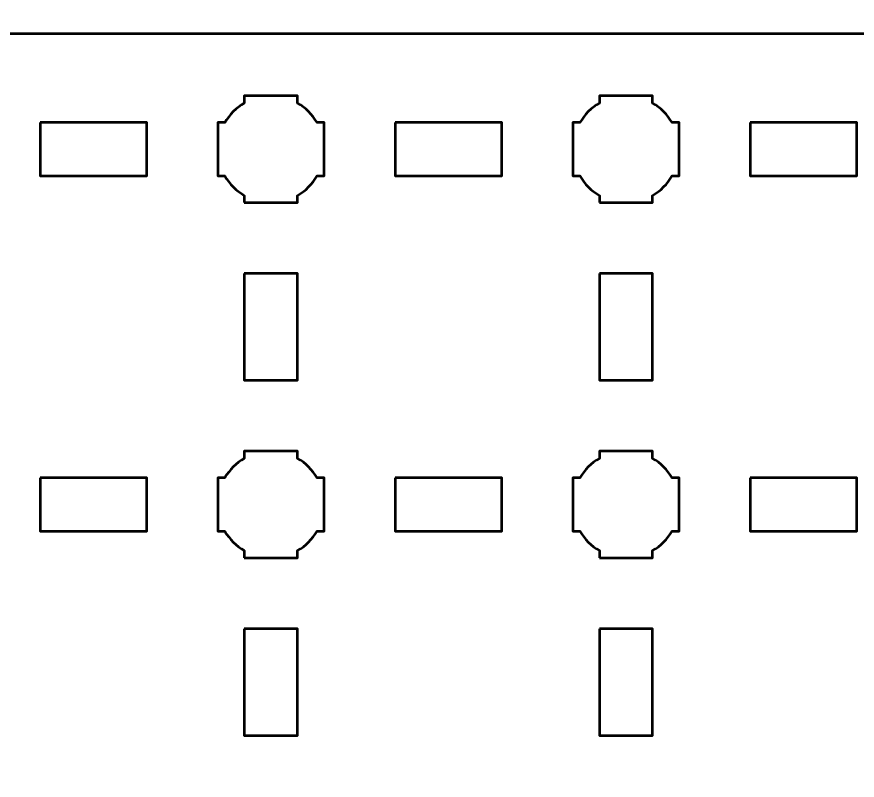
# Model space of a CAD drawing. Header units: centimetres. Extents: x -21 to 0, y -29.7 to 0.
# Drawn here: x -8.931 to -4.198, y -25.402 to -21.104 of the extents above; entities that cross this region are included whole.
import ezdxf

# ---------------------------------------------------------------- set-up
doc = ezdxf.new("R2010")
doc.units = ezdxf.units.CM
doc.header["$MEASUREMENT"] = 0
doc.layers.add('Layer 1', color=7, linetype='Continuous')

msp = doc.modelspace()

# ---------------------------------------------------------------- linework, layer by layer
at = {"layer": 'Layer 1', "color": 22, "lineweight": 53}
msp.add_open_spline([(-21.00003, -29.19995), (-21.00003, -29.19995), (-21.00003, -0.49992), (-21.00003, -0.49992), (-21.00003, -0.49992), (-21.00003, -0.22295), (-20.77694, 0.00004), (-20.49994, 0.00004), (-20.49994, 0.00004), (-20.49994, 0.00004), (-0.50008, 0.00004), (-0.50008, 0.00004), (-0.50008, 0.00004), (-0.22294, 0.00004), (0.00002, -0.22295), (0.00002, -0.49992), (0.00002, -0.49992), (0.00002, -0.49992), (0.00002, -29.19995), (0.00002, -29.19995), (0.00002, -29.19995), (0.00002, -29.47695), (-0.22294, -29.70004), (-0.50008, -29.70004), (-0.50008, -29.70004), (-0.50008, -29.70004), (-20.49994, -29.70004), (-20.49994, -29.70004), (-20.49994, -29.70004), (-20.77694, -29.70004), (-21.00003, -29.47695), (-21.00003, -29.19995)], degree=3, knots=[0, 0, 0, 0, 0.125, 0.125, 0.125, 0.125, 0.25, 0.25, 0.25, 0.25, 0.375, 0.375, 0.375, 0.375, 0.5, 0.5, 0.5, 0.5, 0.625, 0.625, 0.625, 0.625, 0.75, 0.75, 0.75, 0.75, 0.875, 0.875, 0.875, 0.875, 1, 1, 1, 1], dxfattribs=at)
at = {"layer": 'Layer 1', "color": 114, "lineweight": 53}
msp.add_open_spline([(-9.64995, -21.19999), (-9.64995, -21.19999), (-1.35005, -21.19999), (-1.35005, -21.19999), (-1.35005, -21.19999), (-1.07305, -21.19999), (-0.84995, -21.42308), (-0.84995, -21.70008), (-0.84995, -21.70008), (-0.84995, -21.70008), (-0.84995, -28.00005), (-0.84995, -28.00005), (-0.84995, -28.00005), (-0.84995, -28.27702), (-1.07305, -28.50001), (-1.35005, -28.50001), (-1.35005, -28.50001), (-1.35005, -28.50001), (-9.64995, -28.50001), (-9.64995, -28.50001), (-9.64995, -28.50001), (-9.92695, -28.50001), (-10.15005, -28.27702), (-10.15005, -28.00005), (-10.15005, -28.00005), (-10.15005, -28.00005), (-10.15005, -21.70008), (-10.15005, -21.70008), (-10.15005, -21.70008), (-10.15005, -21.42308), (-9.92695, -21.19999), (-9.64995, -21.19999)], degree=3, knots=[0, 0, 0, 0, 0.125, 0.125, 0.125, 0.125, 0.25, 0.25, 0.25, 0.25, 0.375, 0.375, 0.375, 0.375, 0.5, 0.5, 0.5, 0.5, 0.625, 0.625, 0.625, 0.625, 0.75, 0.75, 0.75, 0.75, 0.875, 0.875, 0.875, 0.875, 1, 1, 1, 1], dxfattribs=at)
at = {"layer": 'Layer 1', "lineweight": 53}
for points, knots in [([(-7.65002, -22.15002), (-7.65002, -22.15002), (-7.65002, -22.10991), (-7.65002, -22.10991), (-7.65002, -22.10991), (-7.69549, -22.08359), (-7.73352, -22.04556), (-7.75984, -22.00009), (-7.75984, -22.00009), (-7.75984, -22.00009), (-7.79995, -22.00009), (-7.79995, -22.00009), (-7.79995, -22.00009), (-7.79995, -22.00009), (-7.79995, -21.85002), (-7.79995, -21.85002), (-7.79995, -21.85002), (-7.79995, -21.85002), (-7.79995, -21.70008), (-7.79995, -21.70008), (-7.79995, -21.70008), (-7.79995, -21.70008), (-7.75984, -21.70008), (-7.75984, -21.70008), (-7.75984, -21.70008), (-7.73352, -21.65447), (-7.69549, -21.61655), (-7.65002, -21.59023), (-7.65002, -21.59023), (-7.65002, -21.59023), (-7.65002, -21.55001), (-7.65002, -21.55001), (-7.65002, -21.55001), (-7.65002, -21.55001), (-7.49995, -21.55001), (-7.49995, -21.55001), (-7.49995, -21.55001), (-7.49995, -21.55001), (-7.35002, -21.55001), (-7.35002, -21.55001), (-7.35002, -21.55001), (-7.35002, -21.55001), (-7.35002, -21.59023), (-7.35002, -21.59023), (-7.35002, -21.59023), (-7.30454, -21.61655), (-7.26651, -21.65447), (-7.2402, -21.70008), (-7.2402, -21.70008), (-7.2402, -21.70008), (-7.19994, -21.70008), (-7.19994, -21.70008), (-7.19994, -21.70008), (-7.19994, -21.70008), (-7.19994, -21.85002), (-7.19994, -21.85002), (-7.19994, -21.85002), (-7.19994, -21.85002), (-7.19994, -22.00009), (-7.19994, -22.00009), (-7.19994, -22.00009), (-7.19994, -22.00009), (-7.2402, -22.00009), (-7.2402, -22.00009), (-7.2402, -22.00009), (-7.26651, -22.04556), (-7.30454, -22.08359), (-7.35002, -22.10991), (-7.35002, -22.10991), (-7.35002, -22.10991), (-7.35002, -22.15002), (-7.35002, -22.15002), (-7.35002, -22.15002), (-7.35002, -22.15002), (-7.49995, -22.15002), (-7.49995, -22.15002), (-7.49995, -22.15002), (-7.49995, -22.15002), (-7.65002, -22.15002), (-7.65002, -22.15002)], [0, 0, 0, 0, 0.05, 0.05, 0.05, 0.05, 0.1, 0.1, 0.1, 0.1, 0.15, 0.15, 0.15, 0.15, 0.2, 0.2, 0.2, 0.2, 0.25, 0.25, 0.25, 0.25, 0.3, 0.3, 0.3, 0.3, 0.35, 0.35, 0.35, 0.35, 0.4, 0.4, 0.4, 0.4, 0.45, 0.45, 0.45, 0.45, 0.5, 0.5, 0.5, 0.5, 0.55, 0.55, 0.55, 0.55, 0.6, 0.6, 0.6, 0.6, 0.65, 0.65, 0.65, 0.65, 0.7, 0.7, 0.7, 0.7, 0.75, 0.75, 0.75, 0.75, 0.8, 0.8, 0.8, 0.8, 0.85, 0.85, 0.85, 0.85, 0.9, 0.9, 0.9, 0.9, 0.95, 0.95, 0.95, 0.95, 1, 1, 1, 1]), ([(-5.6501, -22.15002), (-5.6501, -22.15002), (-5.6501, -22.10991), (-5.6501, -22.10991), (-5.6501, -22.10991), (-5.69557, -22.08359), (-5.73346, -22.04556), (-5.75992, -22.00009), (-5.75992, -22.00009), (-5.75992, -22.00009), (-5.80003, -22.00009), (-5.80003, -22.00009), (-5.80003, -22.00009), (-5.80003, -22.00009), (-5.80003, -21.85002), (-5.80003, -21.85002), (-5.80003, -21.85002), (-5.80003, -21.85002), (-5.80003, -21.70008), (-5.80003, -21.70008), (-5.80003, -21.70008), (-5.80003, -21.70008), (-5.75992, -21.70008), (-5.75992, -21.70008), (-5.75992, -21.70008), (-5.73346, -21.65447), (-5.69557, -21.61655), (-5.6501, -21.59023), (-5.6501, -21.59023), (-5.6501, -21.59023), (-5.6501, -21.55001), (-5.6501, -21.55001), (-5.6501, -21.55001), (-5.6501, -21.55001), (-5.50002, -21.55001), (-5.50002, -21.55001), (-5.50002, -21.55001), (-5.50002, -21.55001), (-5.35009, -21.55001), (-5.35009, -21.55001), (-5.35009, -21.55001), (-5.35009, -21.55001), (-5.35009, -21.59023), (-5.35009, -21.59023), (-5.35009, -21.59023), (-5.30448, -21.61655), (-5.26656, -21.65447), (-5.24024, -21.70008), (-5.24024, -21.70008), (-5.24024, -21.70008), (-5.20002, -21.70008), (-5.20002, -21.70008), (-5.20002, -21.70008), (-5.20002, -21.70008), (-5.20002, -21.85002), (-5.20002, -21.85002), (-5.20002, -21.85002), (-5.20002, -21.85002), (-5.20002, -22.00009), (-5.20002, -22.00009), (-5.20002, -22.00009), (-5.20002, -22.00009), (-5.24024, -22.00009), (-5.24024, -22.00009), (-5.24024, -22.00009), (-5.26656, -22.04556), (-5.30448, -22.08359), (-5.35009, -22.10991), (-5.35009, -22.10991), (-5.35009, -22.10991), (-5.35009, -22.15002), (-5.35009, -22.15002), (-5.35009, -22.15002), (-5.35009, -22.15002), (-5.50002, -22.15002), (-5.50002, -22.15002), (-5.50002, -22.15002), (-5.50002, -22.15002), (-5.6501, -22.15002), (-5.6501, -22.15002)], [0, 0, 0, 0, 0.05, 0.05, 0.05, 0.05, 0.1, 0.1, 0.1, 0.1, 0.15, 0.15, 0.15, 0.15, 0.2, 0.2, 0.2, 0.2, 0.25, 0.25, 0.25, 0.25, 0.3, 0.3, 0.3, 0.3, 0.35, 0.35, 0.35, 0.35, 0.4, 0.4, 0.4, 0.4, 0.45, 0.45, 0.45, 0.45, 0.5, 0.5, 0.5, 0.5, 0.55, 0.55, 0.55, 0.55, 0.6, 0.6, 0.6, 0.6, 0.65, 0.65, 0.65, 0.65, 0.7, 0.7, 0.7, 0.7, 0.75, 0.75, 0.75, 0.75, 0.8, 0.8, 0.8, 0.8, 0.85, 0.85, 0.85, 0.85, 0.9, 0.9, 0.9, 0.9, 0.95, 0.95, 0.95, 0.95, 1, 1, 1, 1]), ([(-8.8, -21.70008), (-8.8, -21.70008), (-8.2, -21.70008), (-8.2, -21.70008), (-8.2, -21.70008), (-8.2, -21.70008), (-8.2, -22.00009), (-8.2, -22.00009), (-8.2, -22.00009), (-8.2, -22.00009), (-8.8, -22.00009), (-8.8, -22.00009), (-8.8, -22.00009), (-8.8, -22.00009), (-8.8, -21.70008), (-8.8, -21.70008)], [0, 0, 0, 0, 0.25, 0.25, 0.25, 0.25, 0.5, 0.5, 0.5, 0.5, 0.75, 0.75, 0.75, 0.75, 1, 1, 1, 1]), ([(-6.80004, -21.70008), (-6.80004, -21.70008), (-6.20004, -21.70008), (-6.20004, -21.70008), (-6.20004, -21.70008), (-6.20004, -21.70008), (-6.20004, -22.00009), (-6.20004, -22.00009), (-6.20004, -22.00009), (-6.20004, -22.00009), (-6.80004, -22.00009), (-6.80004, -22.00009), (-6.80004, -22.00009), (-6.80004, -22.00009), (-6.80004, -21.70008), (-6.80004, -21.70008)], [0, 0, 0, 0, 0.25, 0.25, 0.25, 0.25, 0.5, 0.5, 0.5, 0.5, 0.75, 0.75, 0.75, 0.75, 1, 1, 1, 1]), ([(-4.79997, -21.70008), (-4.79997, -21.70008), (-4.19997, -21.70008), (-4.19997, -21.70008), (-4.19997, -21.70008), (-4.19997, -21.70008), (-4.19997, -22.00009), (-4.19997, -22.00009), (-4.19997, -22.00009), (-4.19997, -22.00009), (-4.79997, -22.00009), (-4.79997, -22.00009), (-4.79997, -22.00009), (-4.79997, -22.00009), (-4.79997, -21.70008), (-4.79997, -21.70008)], [0, 0, 0, 0, 0.25, 0.25, 0.25, 0.25, 0.5, 0.5, 0.5, 0.5, 0.75, 0.75, 0.75, 0.75, 1, 1, 1, 1]), ([(-7.65002, -22.55003), (-7.65002, -22.55003), (-7.35002, -22.55003), (-7.35002, -22.55003), (-7.35002, -22.55003), (-7.35002, -22.55003), (-7.35002, -23.15004), (-7.35002, -23.15004), (-7.35002, -23.15004), (-7.35002, -23.15004), (-7.65002, -23.15004), (-7.65002, -23.15004), (-7.65002, -23.15004), (-7.65002, -23.15004), (-7.65002, -22.55003), (-7.65002, -22.55003)], [0, 0, 0, 0, 0.25, 0.25, 0.25, 0.25, 0.5, 0.5, 0.5, 0.5, 0.75, 0.75, 0.75, 0.75, 1, 1, 1, 1]), ([(-5.6501, -22.55003), (-5.6501, -22.55003), (-5.35009, -22.55003), (-5.35009, -22.55003), (-5.35009, -22.55003), (-5.35009, -22.55003), (-5.35009, -23.15004), (-5.35009, -23.15004), (-5.35009, -23.15004), (-5.35009, -23.15004), (-5.6501, -23.15004), (-5.6501, -23.15004), (-5.6501, -23.15004), (-5.6501, -23.15004), (-5.6501, -22.55003), (-5.6501, -22.55003)], [0, 0, 0, 0, 0.25, 0.25, 0.25, 0.25, 0.5, 0.5, 0.5, 0.5, 0.75, 0.75, 0.75, 0.75, 1, 1, 1, 1]), ([(-7.65002, -24.15009), (-7.65002, -24.15009), (-7.65002, -24.10984), (-7.65002, -24.10984), (-7.65002, -24.10984), (-7.69549, -24.08352), (-7.73352, -24.04549), (-7.75984, -24.00002), (-7.75984, -24.00002), (-7.75984, -24.00002), (-7.79995, -24.00002), (-7.79995, -24.00002), (-7.79995, -24.00002), (-7.79995, -24.00002), (-7.79995, -23.85009), (-7.79995, -23.85009), (-7.79995, -23.85009), (-7.79995, -23.85009), (-7.79995, -23.70002), (-7.79995, -23.70002), (-7.79995, -23.70002), (-7.79995, -23.70002), (-7.75984, -23.70002), (-7.75984, -23.70002), (-7.75984, -23.70002), (-7.73352, -23.65454), (-7.69549, -23.61651), (-7.65002, -23.5902), (-7.65002, -23.5902), (-7.65002, -23.5902), (-7.65002, -23.55009), (-7.65002, -23.55009), (-7.65002, -23.55009), (-7.65002, -23.55009), (-7.49995, -23.55009), (-7.49995, -23.55009), (-7.49995, -23.55009), (-7.49995, -23.55009), (-7.35002, -23.55009), (-7.35002, -23.55009), (-7.35002, -23.55009), (-7.35002, -23.55009), (-7.35002, -23.5902), (-7.35002, -23.5902), (-7.35002, -23.5902), (-7.30454, -23.61651), (-7.26651, -23.65454), (-7.2402, -23.70002), (-7.2402, -23.70002), (-7.2402, -23.70002), (-7.19994, -23.70002), (-7.19994, -23.70002), (-7.19994, -23.70002), (-7.19994, -23.70002), (-7.19994, -23.85009), (-7.19994, -23.85009), (-7.19994, -23.85009), (-7.19994, -23.85009), (-7.19994, -24.00002), (-7.19994, -24.00002), (-7.19994, -24.00002), (-7.19994, -24.00002), (-7.2402, -24.00002), (-7.2402, -24.00002), (-7.2402, -24.00002), (-7.26651, -24.04549), (-7.30454, -24.08352), (-7.35002, -24.10984), (-7.35002, -24.10984), (-7.35002, -24.10984), (-7.35002, -24.15009), (-7.35002, -24.15009), (-7.35002, -24.15009), (-7.35002, -24.15009), (-7.49995, -24.15009), (-7.49995, -24.15009), (-7.49995, -24.15009), (-7.49995, -24.15009), (-7.65002, -24.15009), (-7.65002, -24.15009)], [0, 0, 0, 0, 0.05, 0.05, 0.05, 0.05, 0.1, 0.1, 0.1, 0.1, 0.15, 0.15, 0.15, 0.15, 0.2, 0.2, 0.2, 0.2, 0.25, 0.25, 0.25, 0.25, 0.3, 0.3, 0.3, 0.3, 0.35, 0.35, 0.35, 0.35, 0.4, 0.4, 0.4, 0.4, 0.45, 0.45, 0.45, 0.45, 0.5, 0.5, 0.5, 0.5, 0.55, 0.55, 0.55, 0.55, 0.6, 0.6, 0.6, 0.6, 0.65, 0.65, 0.65, 0.65, 0.7, 0.7, 0.7, 0.7, 0.75, 0.75, 0.75, 0.75, 0.8, 0.8, 0.8, 0.8, 0.85, 0.85, 0.85, 0.85, 0.9, 0.9, 0.9, 0.9, 0.95, 0.95, 0.95, 0.95, 1, 1, 1, 1]), ([(-5.6501, -24.15009), (-5.6501, -24.15009), (-5.6501, -24.10984), (-5.6501, -24.10984), (-5.6501, -24.10984), (-5.69557, -24.08352), (-5.73346, -24.04549), (-5.75992, -24.00002), (-5.75992, -24.00002), (-5.75992, -24.00002), (-5.80003, -24.00002), (-5.80003, -24.00002), (-5.80003, -24.00002), (-5.80003, -24.00002), (-5.80003, -23.85009), (-5.80003, -23.85009), (-5.80003, -23.85009), (-5.80003, -23.85009), (-5.80003, -23.70002), (-5.80003, -23.70002), (-5.80003, -23.70002), (-5.80003, -23.70002), (-5.75992, -23.70002), (-5.75992, -23.70002), (-5.75992, -23.70002), (-5.73346, -23.65454), (-5.69557, -23.61651), (-5.6501, -23.5902), (-5.6501, -23.5902), (-5.6501, -23.5902), (-5.6501, -23.55009), (-5.6501, -23.55009), (-5.6501, -23.55009), (-5.6501, -23.55009), (-5.50002, -23.55009), (-5.50002, -23.55009), (-5.50002, -23.55009), (-5.50002, -23.55009), (-5.35009, -23.55009), (-5.35009, -23.55009), (-5.35009, -23.55009), (-5.35009, -23.55009), (-5.35009, -23.5902), (-5.35009, -23.5902), (-5.35009, -23.5902), (-5.30448, -23.61651), (-5.26656, -23.65454), (-5.24024, -23.70002), (-5.24024, -23.70002), (-5.24024, -23.70002), (-5.20002, -23.70002), (-5.20002, -23.70002), (-5.20002, -23.70002), (-5.20002, -23.70002), (-5.20002, -23.85009), (-5.20002, -23.85009), (-5.20002, -23.85009), (-5.20002, -23.85009), (-5.20002, -24.00002), (-5.20002, -24.00002), (-5.20002, -24.00002), (-5.20002, -24.00002), (-5.24024, -24.00002), (-5.24024, -24.00002), (-5.24024, -24.00002), (-5.26656, -24.04549), (-5.30448, -24.08352), (-5.35009, -24.10984), (-5.35009, -24.10984), (-5.35009, -24.10984), (-5.35009, -24.15009), (-5.35009, -24.15009), (-5.35009, -24.15009), (-5.35009, -24.15009), (-5.50002, -24.15009), (-5.50002, -24.15009), (-5.50002, -24.15009), (-5.50002, -24.15009), (-5.6501, -24.15009), (-5.6501, -24.15009)], [0, 0, 0, 0, 0.05, 0.05, 0.05, 0.05, 0.1, 0.1, 0.1, 0.1, 0.15, 0.15, 0.15, 0.15, 0.2, 0.2, 0.2, 0.2, 0.25, 0.25, 0.25, 0.25, 0.3, 0.3, 0.3, 0.3, 0.35, 0.35, 0.35, 0.35, 0.4, 0.4, 0.4, 0.4, 0.45, 0.45, 0.45, 0.45, 0.5, 0.5, 0.5, 0.5, 0.55, 0.55, 0.55, 0.55, 0.6, 0.6, 0.6, 0.6, 0.65, 0.65, 0.65, 0.65, 0.7, 0.7, 0.7, 0.7, 0.75, 0.75, 0.75, 0.75, 0.8, 0.8, 0.8, 0.8, 0.85, 0.85, 0.85, 0.85, 0.9, 0.9, 0.9, 0.9, 0.95, 0.95, 0.95, 0.95, 1, 1, 1, 1]), ([(-8.8, -23.70002), (-8.8, -23.70002), (-8.2, -23.70002), (-8.2, -23.70002), (-8.2, -23.70002), (-8.2, -23.70002), (-8.2, -24.00002), (-8.2, -24.00002), (-8.2, -24.00002), (-8.2, -24.00002), (-8.8, -24.00002), (-8.8, -24.00002), (-8.8, -24.00002), (-8.8, -24.00002), (-8.8, -23.70002), (-8.8, -23.70002)], [0, 0, 0, 0, 0.25, 0.25, 0.25, 0.25, 0.5, 0.5, 0.5, 0.5, 0.75, 0.75, 0.75, 0.75, 1, 1, 1, 1]), ([(-6.80004, -23.70002), (-6.80004, -23.70002), (-6.20004, -23.70002), (-6.20004, -23.70002), (-6.20004, -23.70002), (-6.20004, -23.70002), (-6.20004, -24.00002), (-6.20004, -24.00002), (-6.20004, -24.00002), (-6.20004, -24.00002), (-6.80004, -24.00002), (-6.80004, -24.00002), (-6.80004, -24.00002), (-6.80004, -24.00002), (-6.80004, -23.70002), (-6.80004, -23.70002)], [0, 0, 0, 0, 0.25, 0.25, 0.25, 0.25, 0.5, 0.5, 0.5, 0.5, 0.75, 0.75, 0.75, 0.75, 1, 1, 1, 1]), ([(-4.79997, -23.70002), (-4.79997, -23.70002), (-4.19997, -23.70002), (-4.19997, -23.70002), (-4.19997, -23.70002), (-4.19997, -23.70002), (-4.19997, -24.00002), (-4.19997, -24.00002), (-4.19997, -24.00002), (-4.19997, -24.00002), (-4.79997, -24.00002), (-4.79997, -24.00002), (-4.79997, -24.00002), (-4.79997, -24.00002), (-4.79997, -23.70002), (-4.79997, -23.70002)], [0, 0, 0, 0, 0.25, 0.25, 0.25, 0.25, 0.5, 0.5, 0.5, 0.5, 0.75, 0.75, 0.75, 0.75, 1, 1, 1, 1]), ([(-7.65002, -24.55), (-7.65002, -24.55), (-7.35002, -24.55), (-7.35002, -24.55), (-7.35002, -24.55), (-7.35002, -24.55), (-7.35002, -25.14999), (-7.35002, -25.14999), (-7.35002, -25.14999), (-7.35002, -25.14999), (-7.65002, -25.14999), (-7.65002, -25.14999), (-7.65002, -25.14999), (-7.65002, -25.14999), (-7.65002, -24.55), (-7.65002, -24.55)], [0, 0, 0, 0, 0.25, 0.25, 0.25, 0.25, 0.5, 0.5, 0.5, 0.5, 0.75, 0.75, 0.75, 0.75, 1, 1, 1, 1]), ([(-5.6501, -24.55), (-5.6501, -24.55), (-5.35009, -24.55), (-5.35009, -24.55), (-5.35009, -24.55), (-5.35009, -24.55), (-5.35009, -25.14999), (-5.35009, -25.14999), (-5.35009, -25.14999), (-5.35009, -25.14999), (-5.6501, -25.14999), (-5.6501, -25.14999), (-5.6501, -25.14999), (-5.6501, -25.14999), (-5.6501, -24.55), (-5.6501, -24.55)], [0, 0, 0, 0, 0.25, 0.25, 0.25, 0.25, 0.5, 0.5, 0.5, 0.5, 0.75, 0.75, 0.75, 0.75, 1, 1, 1, 1])]:
    msp.add_open_spline(points, degree=3, knots=knots, dxfattribs=at)

doc.saveas('drawing.dxf')
